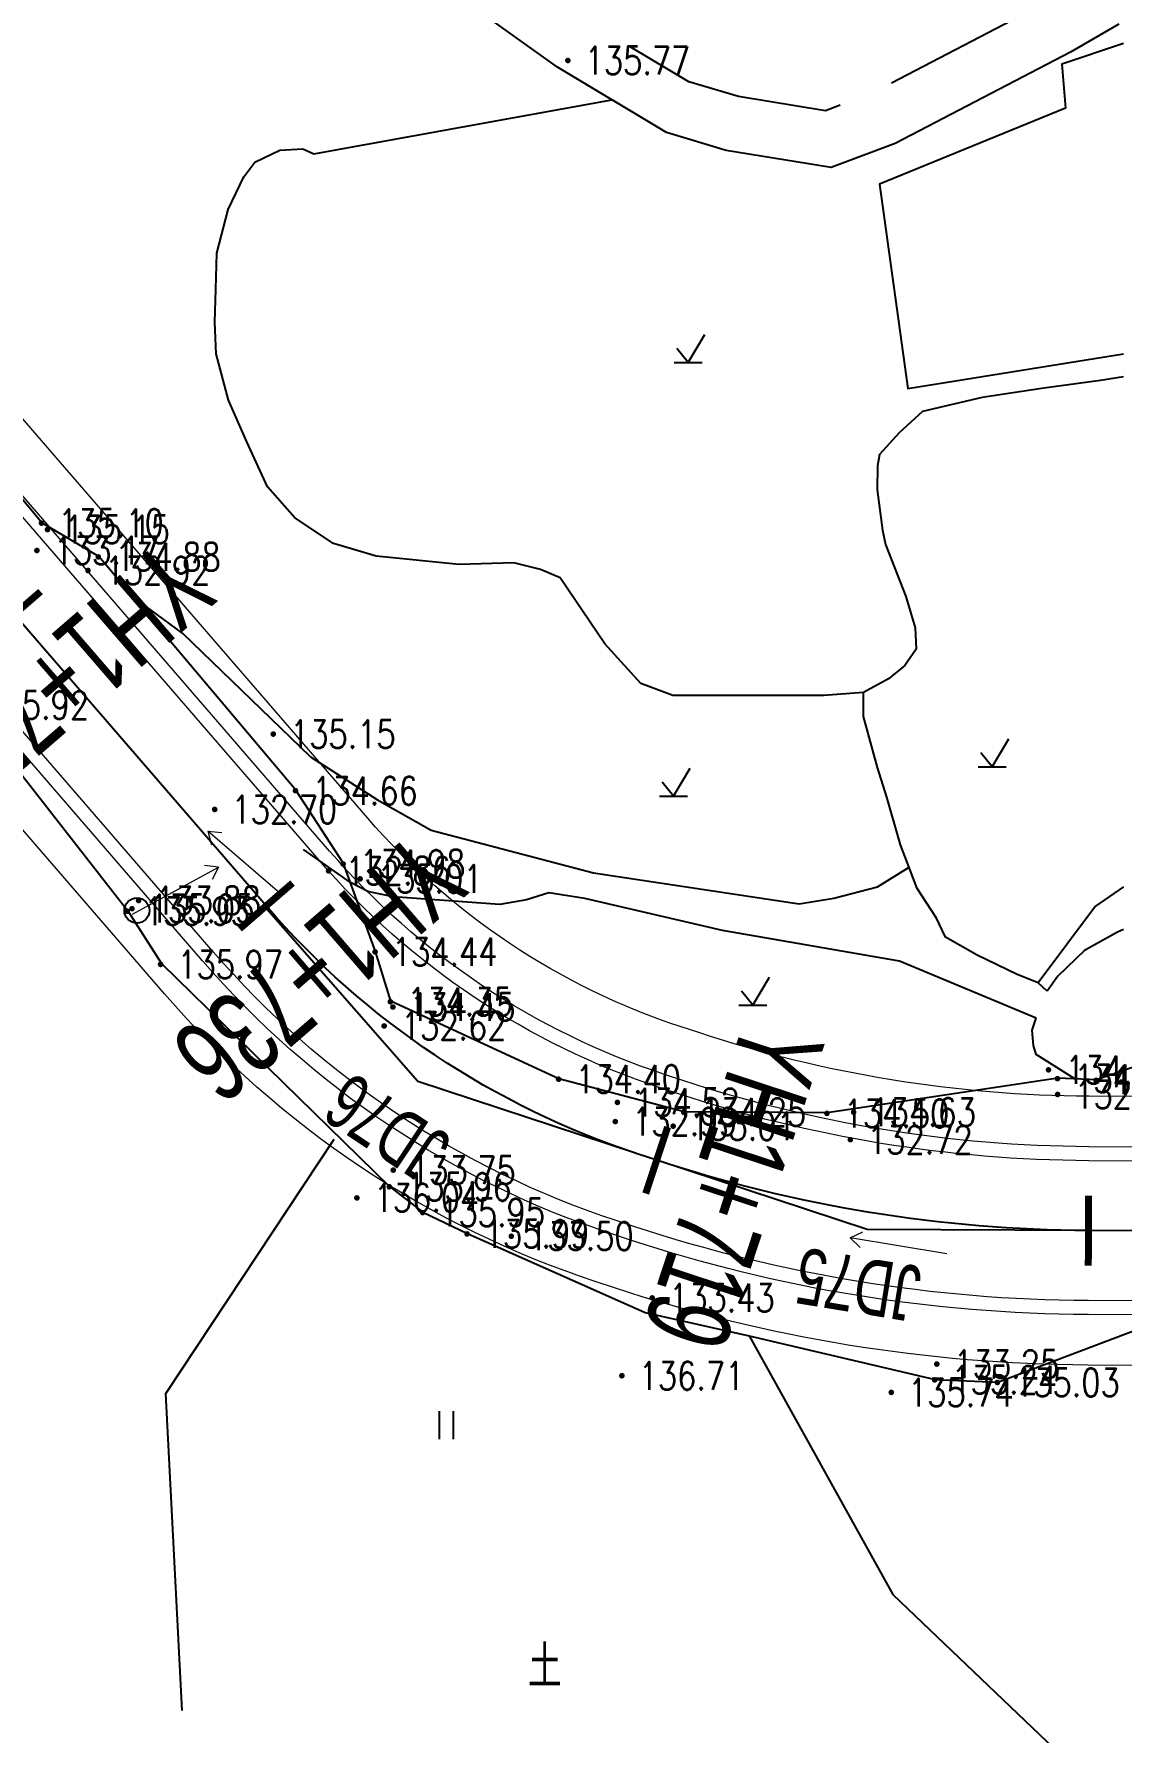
# Model space of a CAD drawing. Extents: x 529262 to 576451, y 2694391 to 2717535.
# Drawn here: x 562826.1 to 562864.9, y 2710530.8 to 2710591.5 of the extents above; entities that cross this region are included whole.
import ezdxf
from ezdxf.enums import TextEntityAlignment as Align

# ---------------------------------------------------------------- set-up
doc = ezdxf.new("R2010")
doc.units = 0
doc.linetypes.add('DASHED', pattern=[19.049999999999997, 12.7, -6.35])
doc.linetypes.add('X2', pattern=[10, 8, -2])
for name, color, linetype in [('DLSS', 4, 'Continuous'), ('DMTZ', 8, 'Continuous'), ('GCD', 8, 'Continuous'), ('JMD', 8, 'Continuous'), ('ZBTZ', 8, 'Continuous'), ('交点标注', 3, 'Continuous'), ('桩号标注_YH', 2, 'Continuous'), ('道路中线_04护管挡墙', 7, 'Continuous')]:
    doc.layers.add(name, color=color, linetype=linetype)
doc.layers.add('SXSS', color=5, linetype='Continuous', lineweight=0)
doc.styles.add('EICAD', font='fsdb_e.shx', dxfattribs={"width": 0.707, "height": 2, "bigfont": 'tjhzf.shx'})
doc.styles.add('HZ', font='rs.shx', dxfattribs={"width": 0.8, "bigfont": 'hztxt.shx'})
doc.styles.add('JieTuHzTxt', font='smsim.shx', dxfattribs={"width": 0.7, "bigfont": 'smfs.shx'})
doc.linetypes.add('10421', pattern='A,2,[150,AAA.SHX,S=0.5,R=0,X=0,Y=0.5],1e-11', length=2.00000000001)
doc.linetypes.add('10422', pattern='A,0.75,[150,AAA.SHX,S=0.5,R=0,X=0,Y=0.5],1.5,[177,AAA.SHX,S=1,R=0,X=0,Y=0.4],0.75', length=3)
doc.linetypes.add('1161', pattern='A,0,[149,AAA.SHX,S=0.15,R=0,X=0,Y=0],-1.6', length=1.6)
doc.linetypes.add('445', pattern='A,8,-0.5,[147,AAA.SHX,S=1,R=0,X=0,Y=0],-1.5', length=10)

# ---------------------------------------------------------------- blocks, each defined once
blk = doc.blocks.new('GC200')
at = {"linetype": 'Continuous', "const_width": 0.2, "flags": 128}
blk.add_lwpolyline([(-0.1, 0, 1), (0.1, 0, 1)], format="xyb", close=True, dxfattribs=at)
blk = doc.blocks.new('gc123')
at = {"color": 8}
for p, q in [((0, 0), (1.199999999999999, 2)), ((-1, 0), (1, 0)), ((0, 0), (-0.8, 1))]:
    blk.add_line(p, q, dxfattribs=at)
blk = doc.blocks.new('gc086')
at = {"color": 8}
for p, q in [((0, 0), (7, 0)), ((7, 0), (6.180847955711008, 0.573576436351046)), ((7, 0), (6.180847955711008, -0.5735764363510459))]:
    blk.add_line(p, q, dxfattribs=at)
blk = doc.blocks.new('gc121')
at = {"color": 8}
for p, q in [((-0.5, -1), (-0.5, 1)), ((0.5, -1), (0.5, 1))]:
    blk.add_line(p, q, dxfattribs=at)

msp = doc.modelspace()

# ---------------------------------------------------------------- linework, layer by layer
at = {"color": 8, "linetype": 'Continuous'}
msp.add_circle((562829.7500826379, 2710560.178689917), 0.4473521516107184, dxfattribs=at)
at = {"layer": 'DLSS', "color": 8, "linetype": 'X2', "flags": 128}
for points in [[(562863.7673356934, 2710593.497659705), (562862.159178102, 2710592.567685792), (562856.0343430211, 2710589.383483717), (562854.3522878361, 2710588.748487032), (562851.2435411647, 2710589.254660388), (562849.4682069095, 2710589.784627629), (562845.8538310288, 2710591.951850749), (562843.8166112028, 2710593.40693881), (562840.8076123521, 2710597.295431168), (562836.3564466509, 2710602.615973237), (562826.2246786123, 2710607.804000331)], [(562863.344, 2710554.1575), (562863.2574711713, 2710554.161194067), (562861.8816494417, 2710555.029038125), (562861.7808786904, 2710555.349449702), (562861.7378179367, 2710555.908792413), (562861.8770392576, 2710556.329688911)]]:
    msp.add_lwpolyline(points, dxfattribs=at)
at = {"layer": 'DLSS', "color": 8, "linetype": 'Continuous', "flags": 128}
msp.add_lwpolyline([(562864.8282664765, 2710591.84011943), (562863.1051807672, 2710590.843684275), (562856.8377672007, 2710587.585357966), (562854.5550110473, 2710586.723589218), (562850.8025628441, 2710587.334571553), (562848.6690919739, 2710587.97144862), (562844.7752542221, 2710590.306240429), (562842.4386876806, 2710591.975137439), (562839.2756865313, 2710596.062645081), (562835.1048522325, 2710601.048103013), (562825.3286202711, 2710606.054075919)], dxfattribs=at)
at = {"layer": 'DLSS', "color": 8, "linetype": 'X2', "elevation": 136.7, "flags": 128}
msp.add_lwpolyline([(562864.9976494419, 2710559.50517805), (562864.7831824664, 2710559.408916697), (562863.6106494417, 2710558.744038125), (562862.6488218928, 2710557.833297845), (562862.2698002466, 2710557.291358363)], dxfattribs=at)
at = {"layer": 'DMTZ', "linetype": '10421', "flags": 128}
for points in [[(562974.75, 2710442.749), (562972.221, 2710448.106), (562970.53, 2710457.924), (562970.588, 2710462.816), (562968.785, 2710465.91), (562965.618, 2710470.107), (562964.715, 2710471.076), (562964.683, 2710472.686), (562965.951, 2710474.902), (562968.103, 2710485.167), (562969.614, 2710489.535), (562971.349, 2710495.807), (562974.751, 2710500.717), (562975.7885147439, 2710507.82364642), (562974.8793593798, 2710510.16654406), (562971.3097883859, 2710515.17943116), (562964.213, 2710518.086), (562956.712, 2710519.931), (562939.506, 2710518.475), (562935.726, 2710518.126), (562931.762, 2710518.288), (562929.3, 2710519.315), (562919.688, 2710517.249), (562916.468, 2710514.965), (562910.131, 2710508.998), (562907.098, 2710503.349), (562906.436, 2710502.096), (562904.175, 2710500.572), (562900.581, 2710500.839), (562896.864, 2710503.212), (562892.174, 2710509.435), (562890.793, 2710510.72), (562889.538, 2710511.732), (562887.479, 2710514.751), (562882.949, 2710523.099), (562882.932, 2710525.189), (562882.2380977372, 2710527.399296024), (562883.799, 2710533.091), (562883.971, 2710540.381), (562884.533, 2710541.159), (562880.615, 2710548.025), (562877.384, 2710551.024), (562873.585, 2710553.819), (562871.27, 2710555.417), (562866.187, 2710554.863), (562864.035, 2710554.128), (562862.653, 2710554.187), (562854.416, 2710552.946), (562849.3, 2710552.984), (562844.828, 2710554.167), (562838.817, 2710556.934), (562838.273, 2710558.715), (562837.129, 2710561.856), (562835.427, 2710564.474), (562828.384, 2710572.825), (562826.351, 2710574.034), (562816.192, 2710586.281), (562809.61, 2710595.308), (562807.629, 2710596.472), (562803.713, 2710599.951), (562798.177, 2710607.245), (562792.142, 2710614.012), (562783.976, 2710622.925), (562784.5828301851, 2710624.317657849), (562785.211, 2710624.551), (562787.2, 2710623.094), (562788.7788755939, 2710623.401217018), (562790.508, 2710625.592), (562788.742, 2710630.515), (562788.088, 2710634.638), (562786.78, 2710636.602), (562786.639, 2710640.923), (562787.825, 2710645.241), (562787.853, 2710649.099), (562784.409, 2710653.639), (562785.16, 2710656.358), (562788.285, 2710662.328), (562794.012, 2710668.105), (562797.95, 2710670.849), (562807.487, 2710674.38), (562815.068, 2710676.668), (562817.722, 2710679.886), (562819.808, 2710683.864), (562817.75, 2710692.913), (562819.815, 2710697.495), (562820.162, 2710700.927), (562819.299, 2710705.399), (562817.923, 2710708.322), (562815.977, 2710712.962), (562813.994, 2710719.447), (562811.415, 2710723.52), (562810.6813922131, 2710763.290965233), (562817.6759100298, 2710808.527753309), (562821.8706644834, 2710812.379483276)], [(562841.557, 2710548.639), (562847.9101189369, 2710545.822057321), (562851.6253475606, 2710544.98462709), (562858.266, 2710543.426), (562860.507, 2710543.332), (562868.946, 2710546.524), (562874.207, 2710544.055), (562875.139, 2710542.395), (562876.284, 2710540.199), (562875.6569799479, 2710517.710590817)]]:
    msp.add_lwpolyline(points, dxfattribs=at)
at = {"layer": 'DMTZ', "linetype": '10422', "flags": 128}
msp.add_lwpolyline([(562774.212, 2710659.058), (562774.948, 2710658.85), (562773.876, 2710654.834), (562773.763, 2710650.331), (562776.313, 2710644.972), (562778.065, 2710640.858), (562777.579, 2710638.643), (562772.915, 2710639.797), (562772.536, 2710639.824), (562769.797, 2710638.537), (562767.88, 2710634.865), (562767.749, 2710634.342), (562771.746, 2710625.044), (562802.672, 2710591.321), (562820.681, 2710571.127), (562823.678, 2710567.531), (562829.421, 2710560.166), (562830.6312997749, 2710558.286997629), (562838.78, 2710550.322), (562839.97, 2710549.4), (562841.557, 2710548.639)], dxfattribs=at)
at = {"layer": 'DMTZ', "linetype": '10421', "flags": 128}
for points, elevation in [([(562864.9976494417, 2710579.239439808), (562864.1839573033, 2710579.115652387), (562862.1523331825, 2710578.83360847), (562859.9527966165, 2710578.500716335), (562857.8136494417, 2710578.000038125), (562856.9833503622, 2710577.24367143), (562856.2766494417, 2710576.465038124), (562856.2133987552, 2710576.061128716), (562856.2008190728, 2710575.20584222), (562856.3876494417, 2710573.772038125), (562856.4951651163, 2710573.252404543), (562857.2240053618, 2710571.400493765), (562857.5580568442, 2710570.27720259), (562857.5926494417, 2710569.514038125), (562857.1923887276, 2710568.930536514), (562856.6000345922, 2710568.456797381), (562855.7146494417, 2710567.970038124), (562854.2898544142, 2710567.864621991), (562851.6242631798, 2710567.864621991), (562848.8994379567, 2710567.864621991), (562847.7536494418, 2710568.293038125), (562846.4707874266, 2710569.700364325), (562844.871431736, 2710572.069063921), (562844.1726494418, 2710572.365038124), (562843.2128420569, 2710572.602021183), (562841.2580753099, 2710572.54280502), (562838.2963070079, 2710572.838891732), (562836.7786494417, 2710573.292038125), (562835.3937750693, 2710574.200894934), (562834.4116494417, 2710575.320038124), (562833.6759490266, 2710576.924899371), (562833.0243609026, 2710578.405336864), (562832.5816494417, 2710580.071038125), (562832.5380779271, 2710581.201889994), (562832.5716158304, 2710582.375374685), (562832.6016494418, 2710583.661038124), (562833.0076133248, 2710585.22526776), (562833.5706494417, 2710586.392038125), (562833.9597245272, 2710586.911502596), (562834.8533545745, 2710587.33691131), (562835.6756494417, 2710587.393038125), (562836.0661361746, 2710587.209289285), (562846.722173098, 2710589.138844525)], 135.16), ([(562862.2698002466, 2710557.291358363), (562861.9546494418, 2710557.592038125), (562861.1960192905, 2710557.894126284), (562859.7761490926, 2710558.587341182), (562858.6436494417, 2710559.227038125), (562858.3232587127, 2710559.907752944), (562857.6298325172, 2710560.964080781), (562857.0366494417, 2710562.527038124), (562856.5401641387, 2710564.232099203), (562856.2099623193, 2710565.288429006), (562855.7146595904, 2710567.103993704), (562855.7146494417, 2710567.970038124)], 135.94)]:
    msp.add_lwpolyline(points, dxfattribs=dict(at, elevation=elevation))
at = {"layer": 'DMTZ', "linetype": '10421'}
for points in [[(562835.9556494417, 2710565.669038124), (562831.3956494418, 2710570.070038124), (562829.5833516578, 2710571.402909174)], [(562861.8770392576, 2710556.329688911), (562856.9946494417, 2710558.371038124), (562850.6696494417, 2710559.468038124), (562845.7583955254, 2710560.611696361), (562844.4686494417, 2710560.814038124), (562843.6751863505, 2710560.556406848), (562842.7226494417, 2710560.393038125), (562838.910533689, 2710560.666844374), (562837.9996494417, 2710560.860038124), (562837.3847633218, 2710561.181520504), (562835.6976494417, 2710562.359038125)], [(562851.6253475606, 2710544.98462709), (562856.7621717792, 2710535.737266185), (562865.932, 2710526.987), (562869.974, 2710522.335), (562875.5631839988, 2710514.346548987)]]:
    msp.add_lwpolyline(points, dxfattribs=at)
at = {"layer": 'JMD', "linetype": '445'}
msp.add_lwpolyline([(562864.9976494417, 2710591.147400221), (562862.7986494417, 2710590.410038125), (562862.9256494417, 2710588.847038125), (562856.2766494417, 2710586.131038125), (562857.2936494417, 2710578.824038125), (562864.9976494417, 2710580.066951182)], dxfattribs=at)
at = {"layer": 'ZBTZ', "linetype": 'Continuous'}
msp.add_lwpolyline([(562835.9556494417, 2710565.669038124), (562838.3476564307, 2710564.128039045), (562840.2616494417, 2710563.054038125), (562846.0676494417, 2710561.524038124), (562853.4076494417, 2710560.418038125), (562854.6472508612, 2710560.621253568), (562856.213564996, 2710561.023293014), (562857.3395008344, 2710561.729065579)], dxfattribs=at)
at = {"layer": 'ZBTZ', "linetype": '1161'}
msp.add_lwpolyline([(562864.9976494418, 2710561.028863145), (562863.9956494417, 2710560.332038125), (562861.9546494418, 2710557.592038125)], dxfattribs=at)
at = {"layer": 'ZBTZ', "linetype": '1161', "flags": 128}
msp.add_lwpolyline([(562831.3645413566, 2710531.594492972), (562830.7864516915, 2710542.916741997), (562836.801310258, 2710552.009052637)], dxfattribs=at)
at = {"layer": '交点标注', "linetype": 'DASHED'}
for p, q in [((562839.7876837862, 2710554.069518589), (562834.3941518168, 2710560.223441804)), ((562847.558901314, 2710551.506485975), (562839.7876837862, 2710554.069518589)), ((562855.8359543382, 2710548.776623277), (562848.3209894416, 2710551.255140968)), ((562863.7490062367, 2710548.739785994), (562855.8359543382, 2710548.776623277))]:
    msp.add_line(p, q, dxfattribs=at)
at = {"layer": '桩号标注_YH', "const_width": 0.25}
for points in [[(562824.416390768, 2710569.936632498), (562826.3075376707, 2710571.571735979)], [(562833.4191165296, 2710559.52415577), (562835.3102634323, 2710561.159259251)], [(562847.9294700152, 2710550.068038386), (562848.7125088681, 2710552.442243549)], [(562863.7431872302, 2710547.489799539), (562863.754825244, 2710549.98977245)]]:
    msp.add_lwpolyline(points, dxfattribs=at)
at = {"layer": '道路中线_04护管挡墙', "color": 8, "lineweight": 0}
for points in [[(562960.0764426859, 2710519.149268597), (562940.9816723407, 2710519.014932569, 0.07785977487481188), (562924.2409722245, 2710516.271380206), (562923.2504315012, 2710515.945490484, 0.1211447737828787), (562905.1114940571, 2710504.599510272), (562904.2969259251, 2710503.760671393, -0.2027299054131762), (562900.5663976846, 2710502.183261495), (562900.5105799993, 2710502.183261495, -0.2274502999238885), (562898.014748287, 2710503.380557308), (562889.7778651353, 2710513.645615076, -0.1353204298636679), (562884.4728106692, 2710525.945323281), (562884.1141702477, 2710528.523846331, -0.0458315151886478), (562884.0698539581, 2710529.47411082), (562884.2054543832, 2710532.48562343, 0.1198428865834976), (562881.0421636851, 2710548.624463084, 0.2913589288568197), (562873.4720723897, 2710553.494574644), (562863.7713512237, 2710553.539733984, -0.07864198354872523), (562849.8244240409, 2710555.81361488), (562849.1654211673, 2710556.030961242, -0.1356490869078674), (562837.9956920339, 2710563.481106193), (562821.3256918369, 2710582.761487902, 0.002774951701476491)], [(562960.0891057794, 2710517.34931314), (562940.9943354344, 2710517.214977113, 0.07785977487458612), (562924.8035123294, 2710514.561541433), (562923.8129716062, 2710514.235651711, 0.1211447737826425), (562906.4028307557, 2710503.345536775), (562905.5882626236, 2710502.506697896, -0.2027299054130448), (562900.5663976846, 2710500.383261495), (562900.5105799993, 2710500.383261495, -0.2274502999230807), (562896.6108429488, 2710502.254036202), (562888.3739597971, 2710512.519093971, -0.1353204298614418), (562882.6899728691, 2710525.697352761), (562882.3313324476, 2710528.275875811, -0.04583151519263945), (562882.271675904, 2710529.555078009), (562882.407276329, 2710532.566590618, 0.1198428865827126), (562879.4076041153, 2710547.870662704, 0.2913589288522363), (562873.4636930197, 2710551.694594148), (562863.7629718538, 2710551.739753488, -0.07864198354886269), (562849.2606360662, 2710554.104187163), (562848.6016331929, 2710554.321533524, -0.1356490869093062), (562836.634066264, 2710562.303831687), (562819.9640660669, 2710581.584213396, 0.002774951700734579)], [(562960.0926233053, 2710516.849325514), (562940.9978529605, 2710516.714989486, 0.07785977487405749), (562924.9597734696, 2710514.086586218), (562923.9692327464, 2710513.760696496, 0.1211447737834337), (562906.7615353942, 2710502.997210803), (562905.9469672622, 2710502.158371924, -0.2027299054123823), (562900.5663976846, 2710499.883261495), (562900.5105799993, 2710499.883261495, -0.2274502999202417), (562896.2208692437, 2710501.941113672), (562887.983986092, 2710512.206171441, -0.1353204298607456), (562882.1947401469, 2710525.628472061), (562881.8360997253, 2710528.206995111, -0.04583151519601886), (562881.7721820001, 2710529.577568894), (562881.907782425, 2710532.589081504, 0.1198428865818376), (562878.9535597904, 2710547.661273709, 0.2913589288501084), (562873.461365417, 2710551.194599565), (562863.760644251, 2710551.239758905, -0.07864198354923836), (562849.1040282954, 2710553.62934613), (562848.4450254221, 2710553.846692492, -0.1356490869085176), (562836.2558368836, 2710561.976810991), (562819.5858366863, 2710581.2571927, 0.002774951701197553)], [(562960.1277985658, 2710511.849449246), (562941.0330282209, 2710511.715113217, 0.07785977487408338), (562926.5223848721, 2710509.33703407), (562925.5318441496, 2710509.011144348, 0.121144773783214), (562910.3485817793, 2710499.51395109), (562909.5340136472, 2710498.675112211, -0.2027299054153751), (562900.5663976845, 2710494.883261495), (562900.5105799993, 2710494.883261495, -0.2274502999179158), (562892.3211321931, 2710498.811888379), (562884.0842490415, 2710509.076946148, -0.1353204298611596), (562877.2424129244, 2710524.939665063), (562876.8837725028, 2710527.518188113, -0.04583151519621963), (562876.7772429608, 2710529.80247775), (562876.9128433858, 2710532.813990361, 0.1198428865804356), (562874.413116541, 2710545.567383765, 0.2913589289040054), (562873.4380893894, 2710546.194653743), (562863.7373682233, 2710546.239813083, -0.07864198354872373), (562847.5379505882, 2710548.880935805), (562846.8789477164, 2710549.098282166, -0.1356490869093173), (562832.4735430783, 2710558.70660403), (562815.8035428809, 2710577.986985738, 0.002774951701059936)], [(562960.1313160921, 2710511.349461619), (562941.036545747, 2710511.215125591, 0.07785977487389538), (562926.6786460123, 2710508.862078855), (562925.6881052899, 2710508.536189134, 0.1211447737830839), (562910.7072864177, 2710499.165625119), (562909.8927182858, 2710498.32678624, -0.2027299054125722), (562900.5663976845, 2710494.383261495), (562900.5105799993, 2710494.383261495, -0.2274502999167316), (562891.931158488, 2710498.49896585), (562883.6942753365, 2710508.764023619, -0.1353204298605835), (562876.7471802022, 2710524.870784363), (562876.3885397805, 2710527.449307413, -0.04583151519803157), (562876.2777490568, 2710529.824968636), (562876.4133494819, 2710532.836481246, 0.1198428865793401), (562873.9590722161, 2710545.35799477, 0.2913589290118623), (562873.4357617868, 2710545.694659161), (562863.7350406204, 2710545.739818501, -0.0786419835490617), (562847.3813428174, 2710548.406094772), (562846.7223399457, 2710548.623441134, -0.1356490869086601), (562832.0953136978, 2710558.379583333), (562815.4253135003, 2710577.659965042, 0.002774951701172944)], [(562960.1439791888, 2710509.549506162), (562941.0492088407, 2710509.415170134, 0.07785977487401832), (562927.2411861172, 2710507.152240082), (562926.2506453947, 2710506.826350361, 0.1211447737820734), (562911.9986231164, 2710497.911651622), (562911.1840549848, 2710497.072812743, -0.2027299054146305), (562900.5663976844, 2710492.583261495), (562900.5105799993, 2710492.583261495, -0.2274502999174225), (562890.5272531498, 2710497.372444744), (562882.2903699982, 2710507.637502513, -0.1353204298622606), (562874.9643424021, 2710524.622813843), (562874.6057019804, 2710527.201336893, -0.04583151519877821), (562874.4795710027, 2710529.905935824), (562874.6151714277, 2710532.917448435, 0.1120816793600132), (562872.6369999995, 2710543.898358097), (562863.7266612505, 2710543.939838005, -0.07864198354916853), (562846.8175548429, 2710546.696667055), (562846.1585519711, 2710546.914013417, -0.1356490869097355), (562830.733687928, 2710557.202308827), (562814.0636877305, 2710576.482690536, 0.002774951700290915)]]:
    msp.add_lwpolyline(points, format="xyb", dxfattribs=at)
at = {"layer": '道路中线_04护管挡墙', "color": 1}
msp.add_lwpolyline([(562960.1102109355, 2710514.34938738), (562941.0154405907, 2710514.215051352, 0.07785977487436221), (562925.7410791708, 2710511.711810144), (562924.750538448, 2710511.385920422, 0.1211447737825244), (562908.5550585868, 2710501.255580947), (562907.7404904547, 2710500.416742068, -0.202729905414253), (562900.5663976846, 2710497.383261495), (562900.5105799993, 2710497.383261495, -0.227450299918715), (562894.2710007183, 2710500.376501026), (562886.0341175668, 2710510.641558795, -0.1353204298609698), (562879.7185765356, 2710525.284068562), (562879.359936114, 2710527.862591612, -0.04583151519614436), (562879.2747124804, 2710529.690023323), (562879.4103129054, 2710532.701535932, 0.119842886581195), (562876.6833381657, 2710546.614328737, 0.2913589288582348), (562873.4497274032, 2710548.694626654), (562863.7490062371, 2710548.739785994, -0.07864198354945165), (562848.3209894417, 2710551.255140968), (562847.6619865693, 2710551.472487329, -0.135649086908951), (562834.364689981, 2710560.34170751), (562817.6946897836, 2710579.622089219, 0.002774951701132185)], format="xyb", dxfattribs=at)

# ---------------------------------------------------------------- block references
at = {"layer": 'GCD', "color": 3, "linetype": 'Continuous'}
ref = msp.add_blockref('GC200', (562845.1470854399, 2710590.543861558, 135.773), dxfattribs=dict(at, xscale=0.5, yscale=0.5, zscale=0.5))
ref.add_attrib('height', '135.77', dxfattribs={"linetype": 'Continuous', "height": 1, "style": 'HZ', "width": 0.8}).set_placement((562845.7470854399, 2710590.543861558, 135.773), align=Align.MIDDLE_LEFT)
ref = msp.add_blockref('GC200', (562826.3386552576, 2710574.01818991, 135.097), dxfattribs=dict(at, xscale=0.5, yscale=0.5, zscale=0.5))
ref.add_attrib('height', '135.10', dxfattribs={"linetype": 'Continuous', "height": 1, "style": 'HZ', "width": 0.8}).set_placement((562826.9386552576, 2710574.01818991, 135.097), align=Align.MIDDLE_LEFT)
at = {"layer": 'GCD', "linetype": 'Continuous'}
ref = msp.add_blockref('GC200', (562826.554954099, 2710573.786554979, 135.145), dxfattribs=dict(at, xscale=0.5, yscale=0.5, zscale=0.5))
ref.add_attrib('height', '135.15', dxfattribs={"linetype": 'Continuous', "height": 1, "style": 'HZ', "width": 0.8}).set_placement((562827.154954099, 2710573.786554979, 135.145), align=Align.MIDDLE_LEFT)
at = {"layer": 'GCD', "color": 3, "linetype": 'Continuous'}
ref = msp.add_blockref('GC200', (562826.1766552576, 2710573.04018991, 133.172), dxfattribs=dict(at, xscale=0.5, yscale=0.5, zscale=0.5))
ref.add_attrib('height', '133.17', dxfattribs={"linetype": 'Continuous', "height": 1, "style": 'HZ', "width": 0.8}).set_placement((562826.7766552576, 2710573.04018991, 133.172), align=Align.MIDDLE_LEFT)
ref = msp.add_blockref('GC200', (562828.3716552575, 2710572.809189911, 134.882), dxfattribs=dict(at, xscale=0.5, yscale=0.5, zscale=0.5))
ref.add_attrib('height', '134.88', dxfattribs={"linetype": 'Continuous', "height": 1, "style": 'HZ', "width": 0.8}).set_placement((562828.9716552575, 2710572.809189911, 134.882), align=Align.MIDDLE_LEFT)
at = {"layer": 'GCD', "linetype": 'Continuous'}
ref = msp.add_blockref('GC200', (562828.0019215592, 2710572.325988364, 132.92), dxfattribs=dict(at, xscale=0.5, yscale=0.5, zscale=0.5))
ref.add_attrib('height', '132.92', dxfattribs={"linetype": 'Continuous', "height": 1, "style": 'HZ', "width": 0.8}).set_placement((562828.6019215592, 2710572.325988364, 132.92), align=Align.MIDDLE_LEFT)
at = {"layer": 'GCD', "color": 3, "linetype": 'Continuous'}
ref = msp.add_blockref('GC200', (562823.6656552575, 2710567.51518991, 135.915), dxfattribs=dict(at, xscale=0.5, yscale=0.5, zscale=0.5))
ref.add_attrib('height', '135.92', dxfattribs={"linetype": 'Continuous', "height": 1, "style": 'HZ', "width": 0.8}).set_placement((562824.2656552575, 2710567.51518991, 135.915), align=Align.MIDDLE_LEFT)
at = {"layer": 'GCD', "linetype": 'Continuous'}
ref = msp.add_blockref('GC200', (562834.6219540989, 2710566.480554979, 135.15), dxfattribs=dict(at, xscale=0.5, yscale=0.5, zscale=0.5))
ref.add_attrib('height', '135.15', dxfattribs={"linetype": 'Continuous', "height": 1, "style": 'HZ', "width": 0.8}).set_placement((562835.2219540989, 2710566.480554979, 135.15), align=Align.MIDDLE_LEFT)
at = {"layer": 'GCD', "color": 3, "linetype": 'Continuous'}
ref = msp.add_blockref('GC200', (562835.4146552576, 2710564.45818991, 134.664), dxfattribs=dict(at, xscale=0.5, yscale=0.5, zscale=0.5))
ref.add_attrib('height', '134.66', dxfattribs={"linetype": 'Continuous', "height": 1, "style": 'HZ', "width": 0.8}).set_placement((562836.0146552576, 2710564.45818991, 134.664), align=Align.MIDDLE_LEFT)
at = {"layer": 'GCD', "linetype": 'Continuous'}
ref = msp.add_blockref('GC200', (562832.529954099, 2710563.787554978, 132.704), dxfattribs=dict(at, xscale=0.5, yscale=0.5, zscale=0.5))
ref.add_attrib('height', '132.70', dxfattribs={"linetype": 'Continuous', "height": 1, "style": 'HZ', "width": 0.8}).set_placement((562833.129954099, 2710563.787554978, 132.704), align=Align.MIDDLE_LEFT)
ref = msp.add_blockref('GC200', (562836.5978952581, 2710561.59598664, 132.86), dxfattribs=dict(at, xscale=0.5, yscale=0.5, zscale=0.5))
ref.add_attrib('height', '132.86', dxfattribs={"linetype": 'Continuous', "height": 1, "style": 'HZ', "width": 0.8}).set_placement((562837.1978952581, 2710561.59598664, 132.86), align=Align.MIDDLE_LEFT)
at = {"layer": 'GCD', "color": 3, "linetype": 'Continuous'}
ref = msp.add_blockref('GC200', (562837.1166552575, 2710561.84018991, 134.977), dxfattribs=dict(at, xscale=0.5, yscale=0.5, zscale=0.5))
ref.add_attrib('height', '134.98', dxfattribs={"linetype": 'Continuous', "height": 1, "style": 'HZ', "width": 0.8}).set_placement((562837.7166552575, 2710561.84018991, 134.977), align=Align.MIDDLE_LEFT)
at = {"layer": 'GCD', "linetype": 'Continuous'}
ref = msp.add_blockref('GC200', (562837.7249540989, 2710561.307554978, 135.008), dxfattribs=dict(at, xscale=0.5, yscale=0.5, zscale=0.5))
ref.add_attrib('height', '135.01', dxfattribs={"linetype": 'Continuous', "height": 1, "style": 'HZ', "width": 0.8}).set_placement((562838.3249540989, 2710561.307554978, 135.008), align=Align.MIDDLE_LEFT)
at = {"layer": 'GCD', "color": 3, "linetype": 'Continuous'}
ref = msp.add_blockref('GC200', (562829.8087768798, 2710560.533324092, 133.875), dxfattribs=dict(at, xscale=0.5, yscale=0.5, zscale=0.5))
ref.add_attrib('height', '133.88', dxfattribs={"linetype": 'Continuous', "height": 1, "style": 'HZ', "width": 0.8}).set_placement((562830.4087768798, 2710560.533324092, 133.875), align=Align.MIDDLE_LEFT)
ref = msp.add_blockref('GC200', (562829.4086552575, 2710560.150189911, 135.925), dxfattribs=dict(at, xscale=0.5, yscale=0.5, zscale=0.5))
ref.add_attrib('height', '135.93', dxfattribs={"linetype": 'Continuous', "height": 1, "style": 'HZ', "width": 0.8}).set_placement((562830.0086552575, 2710560.150189911, 135.925), align=Align.MIDDLE_LEFT)
ref = msp.add_blockref('GC200', (562829.5756552576, 2710560.24418991, 135.052), dxfattribs=dict(at, xscale=0.5, yscale=0.5, zscale=0.5))
ref.add_attrib('height', '135.05', dxfattribs={"linetype": 'Continuous', "height": 1, "style": 'HZ', "width": 0.8}).set_placement((562830.1756552575, 2710560.24418991, 135.052), align=Align.MIDDLE_LEFT)
ref = msp.add_blockref('GC200', (562838.2606552576, 2710558.69918991, 134.44), dxfattribs=dict(at, xscale=0.5, yscale=0.5, zscale=0.5))
ref.add_attrib('height', '134.44', dxfattribs={"linetype": 'Continuous', "height": 1, "style": 'HZ', "width": 0.8}).set_placement((562838.8606552576, 2710558.69918991, 134.44), align=Align.MIDDLE_LEFT)
ref = msp.add_blockref('GC200', (562830.5956552576, 2710558.252189911, 135.973), dxfattribs=dict(at, xscale=0.5, yscale=0.5, zscale=0.5))
ref.add_attrib('height', '135.97', dxfattribs={"linetype": 'Continuous', "height": 1, "style": 'HZ', "width": 0.8}).set_placement((562831.1956552576, 2710558.252189911, 135.973), align=Align.MIDDLE_LEFT)
ref = msp.add_blockref('GC200', (562838.8046552576, 2710556.91818991, 134.353), dxfattribs=dict(at, xscale=0.5, yscale=0.5, zscale=0.5))
ref.add_attrib('height', '134.35', dxfattribs={"linetype": 'Continuous', "height": 1, "style": 'HZ', "width": 0.8}).set_placement((562839.4046552576, 2710556.91818991, 134.353), align=Align.MIDDLE_LEFT)
at = {"layer": 'GCD', "linetype": 'Continuous'}
ref = msp.add_blockref('GC200', (562838.896954099, 2710556.730554979, 134.445), dxfattribs=dict(at, xscale=0.5, yscale=0.5, zscale=0.5))
ref.add_attrib('height', '134.45', dxfattribs={"linetype": 'Continuous', "height": 1, "style": 'HZ', "width": 0.8}).set_placement((562839.4969540989, 2710556.730554979, 134.445), align=Align.MIDDLE_LEFT)
at = {"layer": 'GCD', "color": 3, "linetype": 'Continuous'}
ref = msp.add_blockref('GC200', (562838.5836552576, 2710556.05318991, 132.617), dxfattribs=dict(at, xscale=0.5, yscale=0.5, zscale=0.5))
ref.add_attrib('height', '132.62', dxfattribs={"linetype": 'Continuous', "height": 1, "style": 'HZ', "width": 0.8}).set_placement((562839.1836552576, 2710556.05318991, 132.617), align=Align.MIDDLE_LEFT)
at = {"layer": 'GCD', "linetype": 'Continuous'}
ref = msp.add_blockref('GC200', (562862.320954099, 2710554.485554979, 134.455), dxfattribs=dict(at, xscale=0.5, yscale=0.5, zscale=0.5))
ref.add_attrib('height', '134.46', dxfattribs={"linetype": 'Continuous', "height": 1, "style": 'HZ', "width": 0.8}).set_placement((562862.9209540989, 2710554.485554979, 134.455), align=Align.MIDDLE_LEFT)
at = {"layer": 'GCD', "color": 3, "linetype": 'Continuous'}
ref = msp.add_blockref('GC200', (562844.8156552576, 2710554.15118991, 134.403), dxfattribs=dict(at, xscale=0.5, yscale=0.5, zscale=0.5))
ref.add_attrib('height', '134.40', dxfattribs={"linetype": 'Continuous', "height": 1, "style": 'HZ', "width": 0.8}).set_placement((562845.4156552575, 2710554.15118991, 134.403), align=Align.MIDDLE_LEFT)
ref = msp.add_blockref('GC200', (562862.6406552576, 2710554.17118991, 134.609), dxfattribs=dict(at, xscale=0.5, yscale=0.5, zscale=0.5))
ref.add_attrib('height', '134.61', dxfattribs={"linetype": 'Continuous', "height": 1, "style": 'HZ', "width": 0.8}).set_placement((562863.2406552576, 2710554.17118991, 134.609), align=Align.MIDDLE_LEFT)
at = {"layer": 'GCD', "linetype": 'Continuous'}
ref = msp.add_blockref('GC200', (562862.6463204041, 2710553.605883355, 132.56), dxfattribs=dict(at, xscale=0.5, yscale=0.5, zscale=0.5))
ref.add_attrib('height', '132.56', dxfattribs={"linetype": 'Continuous', "height": 1, "style": 'HZ', "width": 0.8}).set_placement((562863.2463204041, 2710553.605883355, 132.56), align=Align.MIDDLE_LEFT)
at = {"layer": 'GCD', "color": 3, "linetype": 'Continuous'}
ref = msp.add_blockref('GC200', (562864.0226552576, 2710554.11218991, 134.762), dxfattribs=dict(at, xscale=0.5, yscale=0.5, zscale=0.5))
ref.add_attrib('height', '134.76', dxfattribs={"linetype": 'Continuous', "height": 1, "style": 'HZ', "width": 0.8}).set_placement((562864.6226552576, 2710554.11218991, 134.762), align=Align.MIDDLE_LEFT)
at = {"layer": 'GCD', "linetype": 'Continuous'}
ref = msp.add_blockref('GC200', (562846.916954099, 2710553.322554979, 134.518), dxfattribs=dict(at, xscale=0.5, yscale=0.5, zscale=0.5))
ref.add_attrib('height', '134.52', dxfattribs={"linetype": 'Continuous', "height": 1, "style": 'HZ', "width": 0.8}).set_placement((562847.516954099, 2710553.322554979, 134.518), align=Align.MIDDLE_LEFT)
at = {"layer": 'GCD', "color": 3, "linetype": 'Continuous'}
ref = msp.add_blockref('GC200', (562849.2876552576, 2710552.968189911, 134.248), dxfattribs=dict(at, xscale=0.5, yscale=0.5, zscale=0.5))
ref.add_attrib('height', '134.25', dxfattribs={"linetype": 'Continuous', "height": 1, "style": 'HZ', "width": 0.8}).set_placement((562849.8876552576, 2710552.968189911, 134.248), align=Align.MIDDLE_LEFT)
at = {"layer": 'GCD', "linetype": 'Continuous'}
ref = msp.add_blockref('GC200', (562855.358954099, 2710552.969554978, 134.627), dxfattribs=dict(at, xscale=0.5, yscale=0.5, zscale=0.5))
ref.add_attrib('height', '134.63', dxfattribs={"linetype": 'Continuous', "height": 1, "style": 'HZ', "width": 0.8}).set_placement((562855.958954099, 2710552.969554978, 134.627), align=Align.MIDDLE_LEFT)
ref = msp.add_blockref('GC200', (562846.841954099, 2710552.636554979, 132.99), dxfattribs=dict(at, xscale=0.5, yscale=0.5, zscale=0.5))
ref.add_attrib('height', '132.99', dxfattribs={"linetype": 'Continuous', "height": 1, "style": 'HZ', "width": 0.8}).set_placement((562847.441954099, 2710552.636554979, 132.99), align=Align.MIDDLE_LEFT)
at = {"layer": 'GCD', "color": 3, "linetype": 'Continuous'}
ref = msp.add_blockref('GC200', (562848.9106552575, 2710552.47318991, 133.011), dxfattribs=dict(at, xscale=0.5, yscale=0.5, zscale=0.5))
ref.add_attrib('height', '133.01', dxfattribs={"linetype": 'Continuous', "height": 1, "style": 'HZ', "width": 0.8}).set_placement((562849.5106552575, 2710552.47318991, 133.011), align=Align.MIDDLE_LEFT)
ref = msp.add_blockref('GC200', (562854.4036552575, 2710552.93018991, 134.502), dxfattribs=dict(at, xscale=0.5, yscale=0.5, zscale=0.5))
ref.add_attrib('height', '134.50', dxfattribs={"linetype": 'Continuous', "height": 1, "style": 'HZ', "width": 0.8}).set_placement((562855.0036552575, 2710552.93018991, 134.502), align=Align.MIDDLE_LEFT)
at = {"layer": 'GCD', "linetype": 'Continuous'}
ref = msp.add_blockref('GC200', (562855.239954099, 2710551.990554979, 132.719), dxfattribs=dict(at, xscale=0.5, yscale=0.5, zscale=0.5))
ref.add_attrib('height', '132.72', dxfattribs={"linetype": 'Continuous', "height": 1, "style": 'HZ', "width": 0.8}).set_placement((562855.8399540989, 2710551.990554979, 132.719), align=Align.MIDDLE_LEFT)
ref = msp.add_blockref('GC200', (562838.9092301629, 2710550.90226504, 133.75), dxfattribs=dict(at, xscale=0.5, yscale=0.5, zscale=0.5))
ref.add_attrib('height', '133.75', dxfattribs={"linetype": 'Continuous', "height": 1, "style": 'HZ', "width": 0.8}).set_placement((562839.5092301628, 2710550.90226504, 133.75), align=Align.MIDDLE_LEFT)
at = {"layer": 'GCD', "color": 3, "linetype": 'Continuous'}
ref = msp.add_blockref('GC200', (562838.7676552576, 2710550.306189911, 135.964), dxfattribs=dict(at, xscale=0.5, yscale=0.5, zscale=0.5))
ref.add_attrib('height', '135.96', dxfattribs={"linetype": 'Continuous', "height": 1, "style": 'HZ', "width": 0.8}).set_placement((562839.3676552576, 2710550.306189911, 135.964), align=Align.MIDDLE_LEFT)
ref = msp.add_blockref('GC200', (562837.6096552575, 2710549.91018991, 136.039), dxfattribs=dict(at, xscale=0.5, yscale=0.5, zscale=0.5))
ref.add_attrib('height', '136.04', dxfattribs={"linetype": 'Continuous', "height": 1, "style": 'HZ', "width": 0.8}).set_placement((562838.2096552575, 2710549.91018991, 136.039), align=Align.MIDDLE_LEFT)
ref = msp.add_blockref('GC200', (562839.9576552575, 2710549.38418991, 135.954), dxfattribs=dict(at, xscale=0.5, yscale=0.5, zscale=0.5))
ref.add_attrib('height', '135.95', dxfattribs={"linetype": 'Continuous', "height": 1, "style": 'HZ', "width": 0.8}).set_placement((562840.5576552575, 2710549.38418991, 135.954), align=Align.MIDDLE_LEFT)
ref = msp.add_blockref('GC200', (562841.5446552576, 2710548.62318991, 135.991), dxfattribs=dict(at, xscale=0.5, yscale=0.5, zscale=0.5))
ref.add_attrib('height', '135.99', dxfattribs={"linetype": 'Continuous', "height": 1, "style": 'HZ', "width": 0.8}).set_placement((562842.1446552576, 2710548.62318991, 135.991), align=Align.MIDDLE_LEFT)
at = {"layer": 'GCD', "linetype": 'Continuous'}
ref = msp.add_blockref('GC200', (562843.1266296583, 2710548.539377142, 133.5), dxfattribs=dict(at, xscale=0.5, yscale=0.5, zscale=0.5))
ref.add_attrib('height', '133.50', dxfattribs={"linetype": 'Continuous', "height": 1, "style": 'HZ', "width": 0.8}).set_placement((562843.7266296583, 2710548.539377142, 133.5), align=Align.MIDDLE_LEFT)
ref = msp.add_blockref('GC200', (562848.1626066033, 2710546.337186045, 133.43), dxfattribs=dict(at, xscale=0.5, yscale=0.5, zscale=0.5))
ref.add_attrib('height', '133.43', dxfattribs={"linetype": 'Continuous', "height": 1, "style": 'HZ', "width": 0.8}).set_placement((562848.7626066033, 2710546.337186045, 133.43), align=Align.MIDDLE_LEFT)
ref = msp.add_blockref('GC200', (562858.3308525067, 2710543.973312827, 133.25), dxfattribs=dict(at, xscale=0.5, yscale=0.5, zscale=0.5))
ref.add_attrib('height', '133.25', dxfattribs={"linetype": 'Continuous', "height": 1, "style": 'HZ', "width": 0.8}).set_placement((562858.9308525067, 2710543.973312827, 133.25), align=Align.MIDDLE_LEFT)
at = {"layer": 'GCD', "color": 3, "linetype": 'Continuous'}
ref = msp.add_blockref('GC200', (562847.0776552575, 2710543.556189911, 136.708), dxfattribs=dict(at, xscale=0.5, yscale=0.5, zscale=0.5))
ref.add_attrib('height', '136.71', dxfattribs={"linetype": 'Continuous', "height": 1, "style": 'HZ', "width": 0.8}).set_placement((562847.6776552575, 2710543.556189911, 136.708), align=Align.MIDDLE_LEFT)
ref = msp.add_blockref('GC200', (562858.2536552575, 2710543.41018991, 135.244), dxfattribs=dict(at, xscale=0.5, yscale=0.5, zscale=0.5))
ref.add_attrib('height', '135.24', dxfattribs={"linetype": 'Continuous', "height": 1, "style": 'HZ', "width": 0.8}).set_placement((562858.8536552575, 2710543.41018991, 135.244), align=Align.MIDDLE_LEFT)
ref = msp.add_blockref('GC200', (562860.4946552576, 2710543.31618991, 135.025), dxfattribs=dict(at, xscale=0.5, yscale=0.5, zscale=0.5))
ref.add_attrib('height', '135.03', dxfattribs={"linetype": 'Continuous', "height": 1, "style": 'HZ', "width": 0.8}).set_placement((562861.0946552575, 2710543.31618991, 135.025), align=Align.MIDDLE_LEFT)
ref = msp.add_blockref('GC200', (562856.7036552576, 2710542.96218991, 135.743), dxfattribs=dict(at, xscale=0.5, yscale=0.5, zscale=0.5))
ref.add_attrib('height', '135.74', dxfattribs={"linetype": 'Continuous', "height": 1, "style": 'HZ', "width": 0.8}).set_placement((562857.3036552576, 2710542.96218991, 135.743), align=Align.MIDDLE_LEFT)
at = {"layer": 'SXSS', "color": 8, "linetype": 'Continuous'}
for p, xscale, yscale, zscale, rotation in [((562834.9390547386, 2710560.726732278), 0.499999999918435, 0.499999999918435, 0.499999999918435, 139.2572538833509), ((562829.5967546817, 2710560.045220036), 0.4999999999687209, 0.4999999999687209, 0.4999999999687209, 28.80782614454723), ((562858.6883801863, 2710547.910144513), 0.499999999914131, 0.499999999914131, 0.499999999914131, 170.544523549192)]:
    msp.add_blockref('gc086', p, dxfattribs=dict(at, xscale=xscale, yscale=yscale, zscale=zscale, rotation=rotation))
at = {"layer": 'ZBTZ', "linetype": 'Continuous', "xscale": 0.5, "yscale": 0.5}
for name, p in [('gc123', (562849.4443045177, 2710579.753017935)), ('gc123', (562860.3028962932, 2710565.311760189)), ('gc123', (562848.9216909842, 2710564.262813486)), ('gc123', (562851.754802423, 2710556.79790906)), ('gc121', (562840.8064193772, 2710541.792117482))]:
    msp.add_blockref(name, p, dxfattribs=at)

# ---------------------------------------------------------------- texts
at = {"layer": 'SXSS', "color": 8, "linetype": 'Continuous', "style": 'HZ', "width": 0.8}
msp.add_text('土', height=1.5, dxfattribs=at).set_placement((562844.3257414213, 2710533.239036004), align=Align.MIDDLE)
at = {"layer": '交点标注', "style": 'EICAD', "width": 0.707}
for s, rotation, p in [('JD76', 146.4897169212838, (562838.6835105125, 2710552.401945088)), ('JD75', 170.7400770926313, (562855.5141273411, 2710546.80268625))]:
    msp.add_text(s, height=2, rotation=rotation, dxfattribs=at).set_placement(p, align=Align.MIDDLE_CENTER)
at = {"layer": '桩号标注_YH', "style": 'JieTuHzTxt', "width": 0.7}
for s, rotation, p in [('YH1+750', 220.8470031447055, (562825.6889849155, 2710570.375954858)), ('YH1+736', 220.8470031447055, (562834.6917106771, 2710559.96347813)), ('YH1+719', 251.7468787928267, (562848.7958304742, 2710551.098533197))]:
    msp.add_text(s, height=3, rotation=rotation, dxfattribs=at).set_placement(p, align=Align.BOTTOM_CENTER)

doc.saveas('drawing.dxf')
